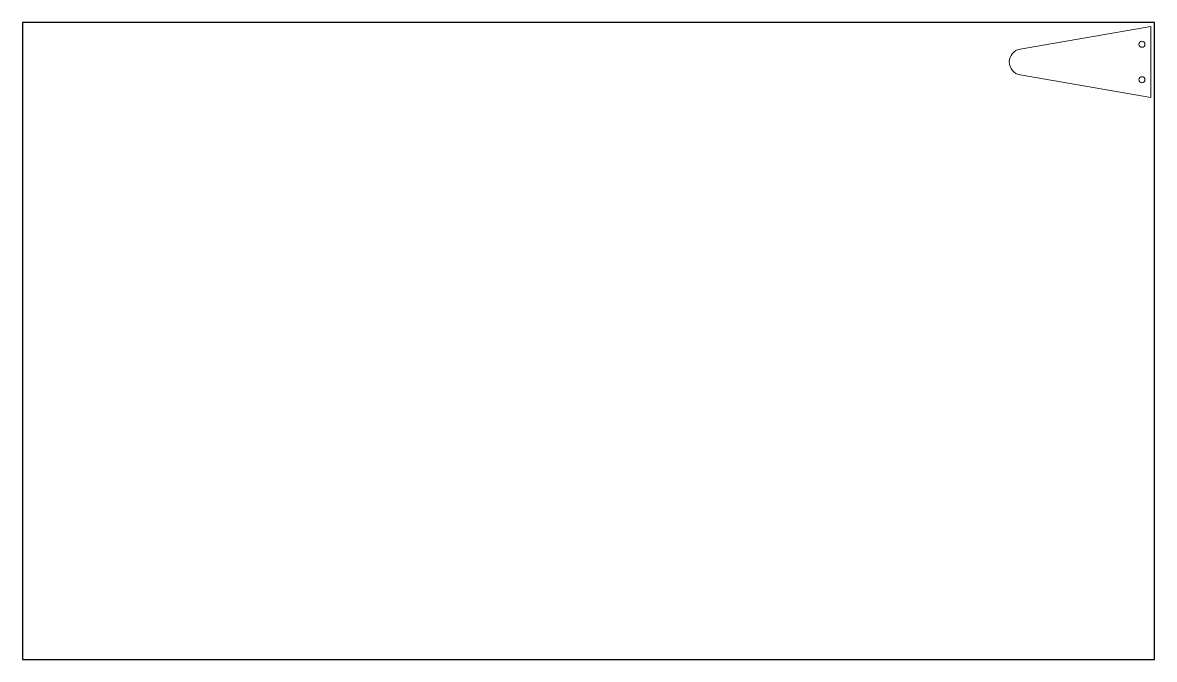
# Model space of a CAD drawing. Header units: inches. Extents: x 0 to 32, y 0 to 18.
import ezdxf

# ---------------------------------------------------------------- set-up
doc = ezdxf.new("R2010")
doc.units = ezdxf.units.IN
doc.header["$MEASUREMENT"] = 0

msp = doc.modelspace()

# ---------------------------------------------------------------- linework, layer by layer
for p, q in [((32, 18), (0, 18)), ((0, 18), (0, 0)), ((32, 0), (32, 18)), ((0, 0), (32, 0))]:
    msp.add_line(p, q)
at = {"color": 7, "linetype": 'Continuous', "lineweight": 15}
for p, q in [((28.21, 17.253), (31.899, 17.887)), ((31.899, 17.887), (31.899, 15.887)), ((31.899, 15.887), (28.21, 16.521))]:
    msp.add_line(p, q, dxfattribs=at)
for centre in [(31.649, 17.387), (31.649, 16.387)]:
    msp.add_circle(centre, 0.0847, dxfattribs=at)
for centre, start, end in [((28.274, 16.884), 99.7524, 179.4583), ((28.274, 16.891), 180.5417, 260.2476)]:
    msp.add_arc(centre, 0.375, start, end, dxfattribs=at)

doc.saveas('drawing.dxf')
